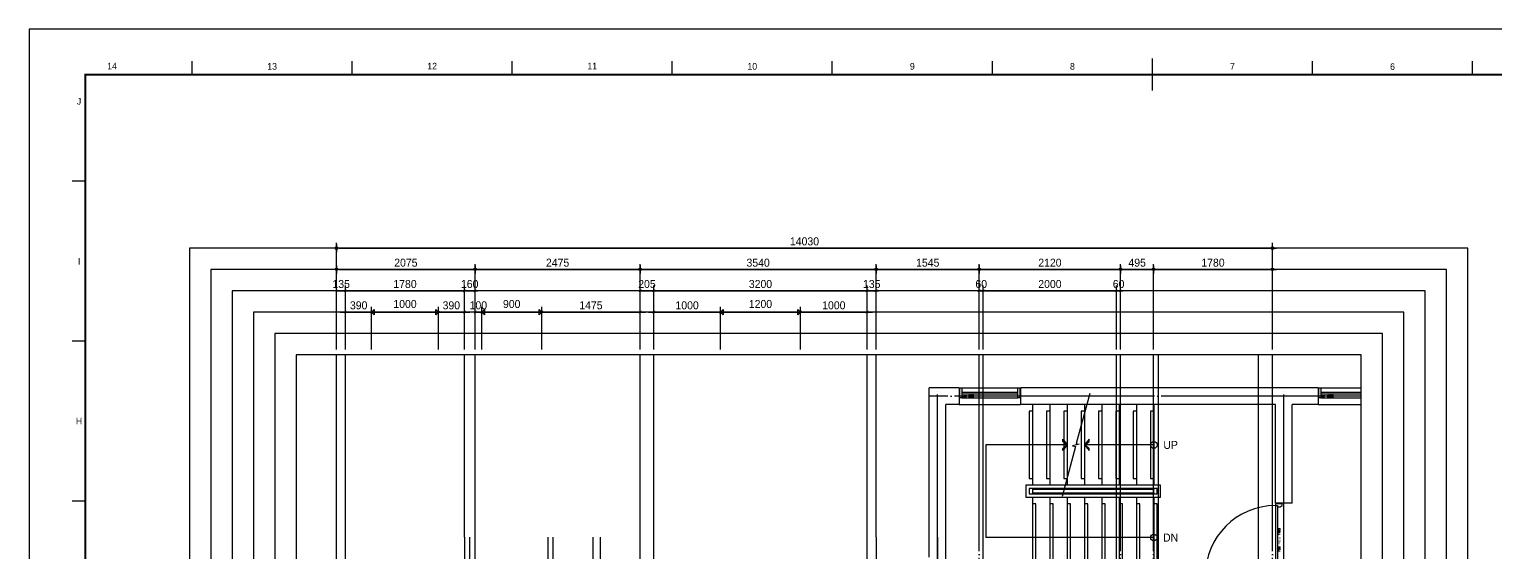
# Model space of a CAD drawing. Header units: millimetres. Extents: x -24416 to 92204, y -190080 to 23760.
# Drawn here: x 50154 to 72141, y 15905 to 23760 of the extents above; entities that cross this region are included whole.
import ezdxf
from ezdxf.enums import TextEntityAlignment as Align
from ezdxf.xclip import XClip

# ---------------------------------------------------------------- set-up
doc = ezdxf.new("R2010")
doc.units = ezdxf.units.MM
doc.header["$LTSCALE"] = 50
doc.header["$XCLIPFRAME"] = 0
doc.linetypes.add('AUDIT_D_220706163347-0', pattern=[0])
doc.linetypes.add('CEN', pattern=[62, 60, -1, 0, -1])
doc.layers.get('defpoints').update_dxf_attribs({"color": 139})
for name, color, linetype in [('AA-BORD-FORM', 7, 'Continuous'), ('AA-BORD-TEXT', 3, 'Continuous'), ('AA-XXXX-DIMS', 7, 'Continuous'), ('ARDM', 7, 'Continuous'), ('CEN_CON', 1, 'CEN'), ('CEN_WALL', 12, 'CEN'), ('CONC', 2, 'Continuous'), ('DIM', 7, 'AUDIT_D_220706163347-0'), ('DOOR', 4, 'Continuous'), ('ELE3_CON', 7, 'Continuous'), ('ROM', 7, 'AUDIT_D_220706163347-0'), ('STAIR', 4, 'Continuous'), ('WIN', 4, 'Continuous'), ('논슬립', 251, 'Continuous'), ('실명박스', 7, 'AUDIT_D_220706163347-0')]:
    doc.layers.add(name, color=color, linetype=linetype)
for name, color, linetype, plot in [('AA-XXXX-MC', 153, 'AUDIT_D_220706163347-0', False), ('Def-PrintX', 147, 'Continuous', False), ('MC', 135, 'Continuous', False)]:
    doc.layers.add(name, color=color, linetype=linetype, plot=plot)
doc.styles.add('HAUD01', font='Dotum.ttf')
doc.styles.get("Standard").update_dxf_attribs({"font": 'txt', "bigfont": 'whgtxt.shx'})
doc.styles.add('맑은고딕', font='malgun.ttf', dxfattribs={"width": 0.9})
doc.dimstyles.new('DIM_40', dxfattribs={"dimscale": 40, "dimtxt": 3, "dimasz": 1, "dimexe": 2, "dimexo": 2, "dimgap": 1, "dimtad": 1, "dimdec": 0, "dimzin": 0, "dimdsep": 46, "dimtxsty": '맑은고딕', "dimblk1": 'DIMDOT', "dimblk2": 'DIMDOT', "dimsah": 1, "dimcen": 0.09, "dimdle": 2, "dimclrd": 7, "dimclre": 7, "dimclrt": 3, "dimadec": 0, "dimazin": 0, "dimtfac": 1, "dimtdec": 0, "dimtix": 1, "dimtmove": 2, "dimatfit": 3, "dimldrblk": 'DIMDOT', "dimfxl": 2, "dimtolj": 1, "dimtzin": 0, "dimarcsym": 0})
doc.dimstyles.new('MCDIM_40', dxfattribs={"dimscale": 40, "dimtxt": 3, "dimasz": 1, "dimexe": 2, "dimexo": 2, "dimgap": 1, "dimtad": 1, "dimdec": 0, "dimzin": 0, "dimdsep": 46, "dimtxsty": '맑은고딕', "dimblk1": 'ARCHTICK', "dimblk2": 'ARCHTICK', "dimsah": 1, "dimcen": 0.09, "dimdle": 2, "dimclrd": 7, "dimclre": 7, "dimclrt": 3, "dimadec": 0, "dimazin": 0, "dimtfac": 1, "dimtdec": 0, "dimtix": 1, "dimtmove": 2, "dimatfit": 3, "dimldrblk": 'ARCHTICK', "dimfxl": 1, "dimtolj": 1, "dimtzin": 0, "dimarcsym": 0})
doc.dimstyles.new('외부80-WIN', dxfattribs={"dimscale": 40, "dimtxt": 3, "dimasz": 1, "dimexe": 2, "dimexo": 2.5, "dimgap": 1.5, "dimtad": 1, "dimdec": 0, "dimzin": 0, "dimdsep": 46, "dimtxsty": '맑은고딕', "dimblk": 'DO2-2', "dimblk1": 'DO2-2', "dimblk2": 'DIMDOT', "dimcen": 0.09, "dimdle": 2, "dimclrd": 7, "dimclre": 7, "dimclrt": 3, "dimadec": 0, "dimazin": 0, "dimtfac": 1, "dimtdec": 0, "dimtix": 1, "dimtmove": 2, "dimatfit": 3, "dimldrblk": 'DO2-2', "dimfxl": 1, "dimtolj": 1, "dimtzin": 0, "dimarcsym": 0})

# ---------------------------------------------------------------- blocks, each defined once
blk = doc.blocks.new('XR-FORM 청주월명')
at = {"layer": 'AA-BORD-FORM', "color": 2}
for p, q in [((421, 571), (421, 583)), ((61, 577), (61, 582)), ((121, 577), (121, 582)), ((181, 577), (181, 582)), ((241, 577), (241, 582)), ((301, 577), (301, 582)), ((361, 577), (361, 582)), ((481, 577), (481, 582)), ((541, 577), (541, 582)), ((21, 537), (16, 537)), ((21, 477), (16, 477)), ((21, 417), (16, 417))]:
    blk.add_line(p, q, dxfattribs=at)
at = {"layer": 'AA-BORD-FORM', "color": 1}
blk.add_lwpolyline([(0, 0), (841, 0), (841, 594), (0, 594)], close=True, dxfattribs=at)
at = {"layer": 'AA-BORD-FORM', "color": 2, "const_width": 0.682}
blk.add_lwpolyline([(21, 17), (21, 577), (821, 577), (821, 17)], close=True, dxfattribs=at)
at = {"layer": 'AA-BORD-TEXT', "color": 7, "style": 'HAUD01'}
for s, p in [('14', (31, 580.17)), ('13', (91, 580.1)), ('12', (151, 580.17)), ('11', (211, 580.17)), ('10', (271, 580.1)), ('9', (331, 580.1)), ('8', (391, 580.1)), ('7', (451, 580.1)), ('6', (511, 580.02)), ('J', (18.63, 567)), ('I', (18.67, 507)), ('H', (18.63, 447))]:
    blk.add_text(s, height=2.5, dxfattribs=at).set_placement(p, align=Align.MIDDLE_CENTER)
blk = doc.blocks.new('U-76A(확장)')
at = {"layer": 'CEN_CON'}
for p, q in [((5020, 10335), (5020, 8425)), ((5940, 10335), (5940, 6442)), ((10185, -300), (10185, 10335)), ((11955, 9047), (11955, 10335)), ((14030, -300), (14030, 10335))]:
    blk.add_line(p, q, dxfattribs=at)
at = {"layer": 'CEN_WALL'}
for p, q in [((9480, 7540), (9480, 10335)), ((10790, 10335), (10790, 6630)), ((12040, 10335), (12040, 5080))]:
    blk.add_line(p, q, dxfattribs=at)
at = {"layer": 'MC'}
for p, q in [((6075, 5125), (6075, 10335)), ((9275, 7540), (9275, 10335)), ((10075, -300), (10075, 10335)), ((10865, 10335), (10865, 6630)), ((12115, 10335), (12115, 5080)), ((13895, -300), (13895, 10335))]:
    blk.add_line(p, q, dxfattribs=at)
blk = doc.blocks.new('AW 1000')
at = {"layer": 'defpoints'}
for p, q in [((-10, 150), (-10, 0)), ((1010, 150), (1010, 0))]:
    blk.add_line(p, q, dxfattribs=at)
at = {"layer": 'WIN', "color": 8}
for p, q in [((30, 150), (970, 150)), ((30, 0), (970, 0))]:
    blk.add_line(p, q, dxfattribs=at)
at = {"layer": 'WIN'}
for p, q in [((30, 87), (970, 87)), ((30, 63), (970, 63))]:
    blk.add_line(p, q, dxfattribs=at)
for points in [[(30, 0), (0, 0), (0, 150), (30, 150)], [(1000, 0), (970, 0), (970, 150), (1000, 150)]]:
    blk.add_lwpolyline(points, close=True, dxfattribs=at)
at = {"layer": 'Def-PrintX'}
blk.add_text('AW 1000', height=30, dxfattribs=at).set_placement((128, 28), align=Align.MIDDLE)
blk = doc.blocks.new('STA-1')
at = {"layer": 'STAIR'}
for p, q in [((-3120, -1210), (-3120, 0)), ((-2860, -1210), (-2860, 0)), ((-2600, -1210), (-2600, 0)), ((-2340, -1210), (-2340, 0)), ((-2080, -1210), (-2080, 0)), ((-1820, -1210), (-1820, 0)), ((-1560, -1210), (-1560, 0)), ((-1300, -1210), (-1300, 0)), ((-3120, -605), (-600, -605)), ((-600, -1995), (-600, -605)), ((-3120, -1275), (-3120, -1260)), ((-3120, -1275), (-3120, -1260)), ((-2860, -1275), (-2860, -1260)), ((-2600, -1275), (-2600, -1260)), ((-2340, -1275), (-2340, -1260)), ((-2080, -1275), (-2080, -1260)), ((-1820, -1275), (-1820, -1260)), ((-1560, -1275), (-1560, -1260)), ((-1300, -1275), (-1300, -1260)), ((-3120, -1340), (-3120, -1325)), ((-3120, -1340), (-3120, -1325)), ((-3120, -2600), (-3120, -1390)), ((-2860, -1340), (-2860, -1325)), ((-2860, -2600), (-2860, -1390)), ((-2600, -1340), (-2600, -1325)), ((-2600, -2600), (-2600, -1390)), ((-2340, -1340), (-2340, -1325)), ((-2340, -2600), (-2340, -1390)), ((-2080, -1340), (-2080, -1325)), ((-2080, -2600), (-2080, -1390)), ((-1820, -1340), (-1820, -1325)), ((-1820, -2600), (-1820, -1390)), ((-1560, -1340), (-1560, -1325)), ((-1560, -2600), (-1560, -1390)), ((-1300, -1340), (-1300, -1325)), ((-1300, -2600), (-1300, -1390)), ((-3120, -1995), (-2080, -1995)), ((-1820, -1995), (-600, -1995))]:
    blk.add_line(p, q, dxfattribs=at)
for points in [[(-1200, -1390), (-1200, -1210), (-3220, -1210), (-3220, -1390)], [(-1250, -1340), (-1250, -1260), (-3170, -1260), (-3170, -1340)], [(-1300, -1325), (-1300, -1275), (-3120, -1275), (-3120, -1325)], [(-2080, -1995), (-2148, -1910), (-2148, -1942), (-2087, -1995), (-2148, -2048), (-2148, -2080)], [(-1820, -1995), (-1752, -1910), (-1752, -1942), (-1813, -1995), (-1752, -2048), (-1752, -2080)]]:
    blk.add_lwpolyline(points, close=True, dxfattribs=at)
blk.add_lwpolyline([(-2157, -2768), (-1956, -2019), (-2000, -2008), (-1900, -1982), (-1944, -1971), (-1743, -1222)], dxfattribs=at)
for centre in [(-3120, -605), (-3120, -1995)]:
    blk.add_circle(centre, 50, dxfattribs=at)
at = {"layer": '논슬립'}
for points in [[(-3120, -100), (-3170, -100), (-3170, -1110), (-3120, -1110)], [(-2860, -100), (-2910, -100), (-2910, -1110), (-2860, -1110)], [(-2600, -100), (-2650, -100), (-2650, -1110), (-2600, -1110)], [(-2340, -100), (-2390, -100), (-2390, -1110), (-2340, -1110)], [(-2080, -100), (-2130, -100), (-2130, -1110), (-2080, -1110)], [(-1820, -100), (-1870, -100), (-1870, -1110), (-1820, -1110)], [(-1560, -100), (-1610, -100), (-1610, -1110), (-1560, -1110)], [(-1300, -100), (-1350, -100), (-1350, -1110), (-1300, -1110)], [(-3120, -2500), (-3070, -2500), (-3070, -1490), (-3120, -1490)], [(-2860, -2500), (-2810, -2500), (-2810, -1490), (-2860, -1490)], [(-2600, -2500), (-2550, -2500), (-2550, -1490), (-2600, -1490)], [(-2340, -2500), (-2290, -2500), (-2290, -1490), (-2340, -1490)], [(-2080, -2500), (-2030, -2500), (-2030, -1490), (-2080, -1490)], [(-1820, -2500), (-1770, -2500), (-1770, -1490), (-1820, -1490)], [(-1560, -2500), (-1510, -2500), (-1510, -1490), (-1560, -1490)], [(-1300, -2500), (-1250, -2500), (-1250, -1490), (-1300, -1490)]]:
    blk.add_lwpolyline(points, dxfattribs=at)
blk = doc.blocks.new('AW 900')
at = {"layer": 'defpoints'}
for p, q in [((-150, 920), (0, 920)), ((-150, 0), (0, 0))]:
    blk.add_line(p, q, dxfattribs=at)
at = {"layer": 'WIN', "color": 8}
for p, q in [((-150, 40), (-150, 880)), ((0, 40), (0, 880))]:
    blk.add_line(p, q, dxfattribs=at)
at = {"layer": 'WIN'}
for p, q in [((-87, 40), (-87, 880)), ((-63, 40), (-63, 880))]:
    blk.add_line(p, q, dxfattribs=at)
for points in [[(0, 910), (0, 880), (-150, 880), (-150, 910)], [(0, 40), (0, 10), (-150, 10), (-150, 40)]]:
    blk.add_lwpolyline(points, close=True, dxfattribs=at)
at = {"layer": 'Def-PrintX'}
blk.add_text('AW 900', height=30, rotation=90, dxfattribs=at).set_placement((-28, 138), align=Align.MIDDLE)
blk = doc.blocks.new('FSD 계단문 1100')
at = {"layer": 'DOOR'}
for p, q in [((25, 100), (25, 1150)), ((0, 100), (0, 0)), ((25, 100), (0, 100)), ((0, 0), (0, 100)), ((0, 0), (25, 0)), ((55, 100), (25, 100)), ((25, 70), (25, 100)), ((45, 70), (25, 70)), ((45, 30), (25, 0)), ((45, 30), (45, 70)), ((1075, 70), (1055, 70)), ((1055, 70), (1055, 30)), ((1055, 30), (1075, 0)), ((1100, 100), (1075, 100)), ((1075, 100), (1075, 70)), ((1075, 0), (1100, 0)), ((1100, 0), (1100, 100))]:
    blk.add_line(p, q, dxfattribs=at)
at = {"layer": 'DOOR', "color": 8}
for p, q in [((1055, 70), (45, 70)), ((1075, 100), (55, 100))]:
    blk.add_line(p, q, dxfattribs=at)
at = {"layer": 'DOOR'}
blk.add_lwpolyline([(55, 100), (55, 1150), (25, 1150)], dxfattribs=at)
at = {"layer": 'DOOR', "color": 8}
blk.add_arc((23, 98), 1052, 0.0932, 89.9068, dxfattribs=at)
at = {"layer": 'Def-PrintX'}
blk.add_text('FSD 계단문 1100', height=30, dxfattribs=at).set_placement((560, 44), align=Align.MIDDLE)
blk = doc.blocks.new('CO-102-MF', base_point=(243441, -43595))
at = {"layer": 'CEN_CON'}
for p, q in [((244171, -41045), (244171, -37945)), ((249361, -41045), (249361, -37945)), ((254336, -38070), (244046, -38070))]:
    blk.add_line(p, q, dxfattribs=at)
at = {"layer": 'CONC', "color": 2}
for p, q in [((244046, -40485), (244046, -37945)), ((244496, -37945), (244046, -37945)), ((244496, -37945), (244496, -38195)), ((249876, -37945), (245416, -37945)), ((245416, -37945), (245416, -38195)), ((249876, -37945), (249876, -38195)), ((244296, -40795), (244296, -38195)), ((244496, -38195), (244296, -38195)), ((249236, -38195), (245416, -38195)), ((249236, -39675), (249236, -38195)), ((249486, -39675), (249486, -38195)), ((249876, -38195), (249486, -38195)), ((249486, -39675), (249236, -39675))]:
    blk.add_line(p, q, dxfattribs=at)
at = {"layer": 'ELE3_CON'}
for p, q in [((244496, -38195), (245416, -38195)), ((249876, -38195), (250896, -38195))]:
    blk.add_line(p, q, dxfattribs=at)
at = {"rotation": 180}
blk.add_blockref('STA-1', (244296, -40795), dxfattribs=at)
at = {"layer": 'DOOR', "rotation": 90}
blk.add_blockref('FSD 계단문 1100', (249336, -40785), dxfattribs=at)
at = {"layer": 'WIN', "rotation": 270}
blk.add_blockref('AW 900', (244496, -38095), dxfattribs=at)
at = {"layer": 'WIN'}
blk.add_blockref('AW 1000', (249886, -38095), dxfattribs=at)
blk = doc.blocks.new('A$C415C5DAF')
at = {"layer": 'AA-XXXX-MC'}
for p, q in [((42412, -2240), (42412, 500)), ((44192, -2240), (44192, 500)), ((47032, -2240), (47032, 500)), ((50232, -2240), (50232, 500)), ((51972, -5550), (51972, 500)), ((53972, -5550), (53972, 500)), ((54602, -5550), (54602, 500)), ((56102, -5550), (56102, 500))]:
    blk.add_line(p, q, dxfattribs=at)
at = {"layer": 'CEN_CON'}
for p, q in [((42277, -2240), (42277, 500)), ((44352, -2240), (44352, 500)), ((46827, -2240), (46827, 500)), ((50367, -2240), (50367, 500)), ((51912, -5550), (51912, 500)), ((54032, -5550), (54032, 500)), ((54527, -5550), (54527, 500)), ((56307, -5550), (56307, 500))]:
    blk.add_line(p, q, dxfattribs=at)
at = {"layer": 'ROM', "color": 3, "style": 'HAUD01'}
for s, p in [('UP', (54782, -855)), ('DN', (54782, -2245)), ('DN', (54782, -2245))]:
    blk.add_text(s, height=120, dxfattribs=at).set_placement(p, align=Align.MIDDLE)
blk = doc.blocks.new('_ArchTick')
at = {"color": 0, "linetype": 'ByBlock', "const_width": 0.15}
blk.add_lwpolyline([(-0.5, -0.5), (0.5, 0.5)], dxfattribs=at)
blk = doc.blocks.new('*D619')
at = {"layer": 'defpoints', "color": 0, "transparency": 16777216}
for p in [(12450, -3923), (12245, -4883), (12450, -4883)]:
    blk.add_point(p, dxfattribs=at)
at = {"layer": 'DIM', "color": 7, "lineweight": -2, "transparency": 16777216}
for p, q in [((12245, -3923), (12205, -3923)), ((12245, -4803), (12245, -3843)), ((12245, -3923), (12450, -3923)), ((12450, -4803), (12450, -3843)), ((12450, -3923), (12490, -3923))]:
    blk.add_line(p, q, dxfattribs=at)
at = {"layer": 'DIM', "color": 7, "lineweight": -2, "transparency": 16777216, "xscale": 40, "yscale": 40, "zscale": 40}
blk.add_blockref('_ArchTick', (12245, -3923), dxfattribs=at)
at = {"layer": 'DIM', "color": 7, "lineweight": -2, "transparency": 16777216, "xscale": 40, "yscale": 40, "zscale": 40, "rotation": 180}
blk.add_blockref('_ArchTick', (12450, -3923), dxfattribs=at)
at = {"layer": 'DIM', "color": 3, "transparency": 16777216, "insert": (12348, -3823), "char_height": 120, "attachment_point": 5, "style": 'HAUD01'}
blk.add_mtext('\\A1;205', dxfattribs=at)
blk = doc.blocks.new('*D620')
at = {"layer": 'defpoints', "color": 0, "transparency": 16777216}
for p in [(15650, -3923), (12450, -4883), (15650, -4883)]:
    blk.add_point(p, dxfattribs=at)
at = {"layer": 'DIM', "color": 7, "lineweight": -2, "transparency": 16777216}
for p, q in [((12370, -3923), (15730, -3923)), ((12450, -4803), (12450, -3843)), ((15650, -4803), (15650, -3843))]:
    blk.add_line(p, q, dxfattribs=at)
at = {"layer": 'DIM', "color": 7, "lineweight": -2, "transparency": 16777216, "xscale": 40, "yscale": 40, "zscale": 40, "rotation": 180}
blk.add_blockref('_ArchTick', (12450, -3923), dxfattribs=at)
at = {"layer": 'DIM', "color": 7, "lineweight": -2, "transparency": 16777216, "xscale": 40, "yscale": 40, "zscale": 40}
blk.add_blockref('_ArchTick', (15650, -3923), dxfattribs=at)
at = {"layer": 'DIM', "color": 3, "transparency": 16777216, "insert": (14050, -3823), "char_height": 120, "attachment_point": 5, "style": 'HAUD01'}
blk.add_mtext('\\A1;3200', dxfattribs=at)
blk = doc.blocks.new('*D621')
at = {"layer": 'defpoints', "color": 0, "transparency": 16777216}
for p in [(15785, -3923), (15650, -4883), (15785, -4883)]:
    blk.add_point(p, dxfattribs=at)
at = {"layer": 'DIM', "color": 7, "lineweight": -2, "transparency": 16777216}
for p, q in [((15650, -3923), (15610, -3923)), ((15650, -4803), (15650, -3843)), ((15650, -3923), (15785, -3923)), ((15785, -4803), (15785, -3843)), ((15785, -3923), (15825, -3923))]:
    blk.add_line(p, q, dxfattribs=at)
at = {"layer": 'DIM', "color": 7, "lineweight": -2, "transparency": 16777216, "xscale": 40, "yscale": 40, "zscale": 40}
blk.add_blockref('_ArchTick', (15650, -3923), dxfattribs=at)
at = {"layer": 'DIM', "color": 7, "lineweight": -2, "transparency": 16777216, "xscale": 40, "yscale": 40, "zscale": 40, "rotation": 180}
blk.add_blockref('_ArchTick', (15785, -3923), dxfattribs=at)
at = {"layer": 'DIM', "color": 3, "transparency": 16777216, "insert": (15718, -3823), "char_height": 120, "attachment_point": 5, "style": 'HAUD01'}
blk.add_mtext('\\A1;135', dxfattribs=at)
blk = doc.blocks.new('*D622')
at = {"layer": 'defpoints', "color": 0, "transparency": 16777216}
for p in [(17390, -3923), (17330, -4883), (17390, -4883)]:
    blk.add_point(p, dxfattribs=at)
at = {"layer": 'DIM', "color": 7, "lineweight": -2, "transparency": 16777216}
for p, q in [((17330, -3923), (17290, -3923)), ((17330, -4803), (17330, -3843)), ((17330, -3923), (17390, -3923)), ((17390, -4803), (17390, -3843)), ((17390, -3923), (17430, -3923))]:
    blk.add_line(p, q, dxfattribs=at)
at = {"layer": 'DIM', "color": 7, "lineweight": -2, "transparency": 16777216, "xscale": 40, "yscale": 40, "zscale": 40}
blk.add_blockref('_ArchTick', (17330, -3923), dxfattribs=at)
at = {"layer": 'DIM', "color": 7, "lineweight": -2, "transparency": 16777216, "xscale": 40, "yscale": 40, "zscale": 40, "rotation": 180}
blk.add_blockref('_ArchTick', (17390, -3923), dxfattribs=at)
at = {"layer": 'DIM', "color": 3, "transparency": 16777216, "insert": (17360, -3823), "char_height": 120, "attachment_point": 5, "style": 'HAUD01'}
blk.add_mtext('\\A1;60', dxfattribs=at)
blk = doc.blocks.new('*D623')
at = {"layer": 'defpoints', "color": 0, "transparency": 16777216}
for p in [(19390, -3923), (17390, -4883), (19390, -4883)]:
    blk.add_point(p, dxfattribs=at)
at = {"layer": 'DIM', "color": 7, "lineweight": -2, "transparency": 16777216}
for p, q in [((17310, -3923), (19470, -3923)), ((17390, -4803), (17390, -3843)), ((19390, -4803), (19390, -3843))]:
    blk.add_line(p, q, dxfattribs=at)
at = {"layer": 'DIM', "color": 7, "lineweight": -2, "transparency": 16777216, "xscale": 40, "yscale": 40, "zscale": 40, "rotation": 180}
blk.add_blockref('_ArchTick', (17390, -3923), dxfattribs=at)
at = {"layer": 'DIM', "color": 7, "lineweight": -2, "transparency": 16777216, "xscale": 40, "yscale": 40, "zscale": 40}
blk.add_blockref('_ArchTick', (19390, -3923), dxfattribs=at)
at = {"layer": 'DIM', "color": 3, "transparency": 16777216, "insert": (18390, -3823), "char_height": 120, "attachment_point": 5, "style": 'HAUD01'}
blk.add_mtext('\\A1;2000', dxfattribs=at)
blk = doc.blocks.new('*D624')
at = {"layer": 'defpoints', "color": 0, "transparency": 16777216}
for p in [(19450, -3923), (19390, -4883), (19450, -4883)]:
    blk.add_point(p, dxfattribs=at)
at = {"layer": 'DIM', "color": 7, "lineweight": -2, "transparency": 16777216}
for p, q in [((19390, -3923), (19350, -3923)), ((19390, -4803), (19390, -3843)), ((19390, -3923), (19450, -3923)), ((19450, -4803), (19450, -3843)), ((19450, -3923), (19490, -3923))]:
    blk.add_line(p, q, dxfattribs=at)
at = {"layer": 'DIM', "color": 7, "lineweight": -2, "transparency": 16777216, "xscale": 40, "yscale": 40, "zscale": 40}
blk.add_blockref('_ArchTick', (19390, -3923), dxfattribs=at)
at = {"layer": 'DIM', "color": 7, "lineweight": -2, "transparency": 16777216, "xscale": 40, "yscale": 40, "zscale": 40, "rotation": 180}
blk.add_blockref('_ArchTick', (19450, -3923), dxfattribs=at)
at = {"layer": 'DIM', "color": 3, "transparency": 16777216, "insert": (19420, -3823), "char_height": 120, "attachment_point": 5, "style": 'HAUD01'}
blk.add_mtext('\\A1;60', dxfattribs=at)
blk = doc.blocks.new('*D625')
at = {"layer": 'defpoints', "color": 0, "transparency": 16777216}
for p in [(8220, -4243), (7830, -4883), (8220, -4883)]:
    blk.add_point(p, dxfattribs=at)
at = {"layer": 'DIM', "color": 7, "lineweight": -2, "transparency": 16777216}
for p, q in [((7830, -4803), (7830, -4163)), ((8220, -4803), (8220, -4163)), ((7750, -4243), (8300, -4243))]:
    blk.add_line(p, q, dxfattribs=at)
at = {"layer": 'DIM', "color": 7, "lineweight": -2, "transparency": 16777216, "xscale": 40, "yscale": 40, "zscale": 40, "rotation": 180}
blk.add_blockref('_ArchTick', (7830, -4243), dxfattribs=at)
at = {"layer": 'DIM', "color": 7, "lineweight": -2, "transparency": 16777216, "xscale": 40, "yscale": 40, "zscale": 40}
blk.add_blockref('_ArchTick', (8220, -4243), dxfattribs=at)
at = {"layer": 'DIM', "color": 3, "transparency": 16777216, "insert": (8025, -4143), "char_height": 120, "attachment_point": 5, "style": 'HAUD01'}
blk.add_mtext('\\A1;390', dxfattribs=at)
blk = doc.blocks.new('DO2-2')
at = {"layer": 'ARDM'}
blk.add_line((0, 0), (-2, 0), dxfattribs=at)
blk.add_lwpolyline([(-1, -1), (-1, 1), (0, 0)], close=True, dxfattribs=at)
blk = doc.blocks.new('*D626')
at = {"layer": 'defpoints', "color": 0, "transparency": 16777216}
for p in [(9220, -4243), (8220, -4883), (9220, -4883)]:
    blk.add_point(p, dxfattribs=at)
at = {"layer": 'DIM', "color": 7, "lineweight": -2, "transparency": 16777216}
for p, q in [((8220, -4783), (8220, -4163)), ((9220, -4783), (9220, -4163)), ((8260, -4243), (9180, -4243))]:
    blk.add_line(p, q, dxfattribs=at)
at = {"layer": 'DIM', "color": 7, "lineweight": -2, "transparency": 16777216, "xscale": 40, "yscale": 40, "zscale": 40, "rotation": 180}
blk.add_blockref('DO2-2', (8220, -4243), dxfattribs=at)
at = {"layer": 'DIM', "color": 7, "lineweight": -2, "transparency": 16777216, "xscale": 40, "yscale": 40, "zscale": 40}
blk.add_blockref('DO2-2', (9220, -4243), dxfattribs=at)
at = {"layer": 'DIM', "color": 3, "transparency": 16777216, "insert": (8720, -4123), "char_height": 120, "attachment_point": 5, "style": 'HAUD01'}
blk.add_mtext('\\A1;1000', dxfattribs=at)
blk = doc.blocks.new('DIMDOT')
at = {"layer": 'AA-XXXX-DIMS'}
for p, q in [((-1.5, 0), (1.5, 0)), ((0, -1.5), (0, 1.5))]:
    blk.add_line(p, q, dxfattribs=at)
for radius in [0.5, 0.25]:
    blk.add_circle((0, 0), radius, dxfattribs=at)
blk = doc.blocks.new('*D627')
at = {"layer": 'defpoints', "color": 0, "transparency": 16777216}
for p in [(9610, -4243), (9220, -4883), (9610, -4883)]:
    blk.add_point(p, dxfattribs=at)
at = {"layer": 'DIM', "color": 7, "lineweight": -2, "transparency": 16777216}
for p, q in [((9220, -4803), (9220, -4163)), ((9610, -4803), (9610, -4163)), ((9140, -4243), (9690, -4243))]:
    blk.add_line(p, q, dxfattribs=at)
at = {"layer": 'DIM', "color": 7, "lineweight": -2, "transparency": 16777216, "xscale": 40, "yscale": 40, "zscale": 40, "rotation": 180}
blk.add_blockref('_ArchTick', (9220, -4243), dxfattribs=at)
at = {"layer": 'DIM', "color": 7, "lineweight": -2, "transparency": 16777216, "xscale": 40, "yscale": 40, "zscale": 40}
blk.add_blockref('_ArchTick', (9610, -4243), dxfattribs=at)
at = {"layer": 'DIM', "color": 3, "transparency": 16777216, "insert": (9415, -4143), "char_height": 120, "attachment_point": 5, "style": 'HAUD01'}
blk.add_mtext('\\A1;390', dxfattribs=at)
blk = doc.blocks.new('*D628')
at = {"layer": 'defpoints', "color": 0, "transparency": 16777216}
for p in [(9870, -4243), (9770, -4883), (9870, -4883)]:
    blk.add_point(p, dxfattribs=at)
at = {"layer": 'DIM', "color": 7, "lineweight": -2, "transparency": 16777216}
for p, q in [((9770, -4803), (9770, -4163)), ((9870, -4803), (9870, -4163)), ((9770, -4243), (9730, -4243)), ((9770, -4243), (9870, -4243)), ((9870, -4243), (9910, -4243))]:
    blk.add_line(p, q, dxfattribs=at)
at = {"layer": 'DIM', "color": 7, "lineweight": -2, "transparency": 16777216, "xscale": 40, "yscale": 40, "zscale": 40}
blk.add_blockref('_ArchTick', (9770, -4243), dxfattribs=at)
at = {"layer": 'DIM', "color": 7, "lineweight": -2, "transparency": 16777216, "xscale": 40, "yscale": 40, "zscale": 40, "rotation": 180}
blk.add_blockref('_ArchTick', (9870, -4243), dxfattribs=at)
at = {"layer": 'DIM', "color": 3, "transparency": 16777216, "insert": (9820, -4143), "char_height": 120, "attachment_point": 5, "style": 'HAUD01'}
blk.add_mtext('\\A1;100', dxfattribs=at)
blk = doc.blocks.new('*D629')
at = {"layer": 'defpoints', "color": 0, "transparency": 16777216}
for p in [(10770, -4243), (9870, -4883), (10770, -4883)]:
    blk.add_point(p, dxfattribs=at)
at = {"layer": 'DIM', "color": 7, "lineweight": -2, "transparency": 16777216}
for p, q in [((9870, -4783), (9870, -4163)), ((10770, -4783), (10770, -4163)), ((9910, -4243), (10730, -4243))]:
    blk.add_line(p, q, dxfattribs=at)
at = {"layer": 'DIM', "color": 7, "lineweight": -2, "transparency": 16777216, "xscale": 40, "yscale": 40, "zscale": 40, "rotation": 180}
blk.add_blockref('DO2-2', (9870, -4243), dxfattribs=at)
at = {"layer": 'DIM', "color": 7, "lineweight": -2, "transparency": 16777216, "xscale": 40, "yscale": 40, "zscale": 40}
blk.add_blockref('DO2-2', (10770, -4243), dxfattribs=at)
at = {"layer": 'DIM', "color": 3, "transparency": 16777216, "insert": (10320, -4123), "char_height": 120, "attachment_point": 5, "style": 'HAUD01'}
blk.add_mtext('\\A1;900', dxfattribs=at)
blk = doc.blocks.new('*D630')
at = {"layer": 'defpoints', "color": 0, "transparency": 16777216}
for p in [(12245, -4243), (10770, -4883), (12245, -4883)]:
    blk.add_point(p, dxfattribs=at)
at = {"layer": 'DIM', "color": 7, "lineweight": -2, "transparency": 16777216}
for p, q in [((10770, -4803), (10770, -4163)), ((12245, -4803), (12245, -4163)), ((10690, -4243), (12325, -4243))]:
    blk.add_line(p, q, dxfattribs=at)
at = {"layer": 'DIM', "color": 7, "lineweight": -2, "transparency": 16777216, "xscale": 40, "yscale": 40, "zscale": 40, "rotation": 180}
blk.add_blockref('_ArchTick', (10770, -4243), dxfattribs=at)
at = {"layer": 'DIM', "color": 7, "lineweight": -2, "transparency": 16777216, "xscale": 40, "yscale": 40, "zscale": 40}
blk.add_blockref('_ArchTick', (12245, -4243), dxfattribs=at)
at = {"layer": 'DIM', "color": 3, "transparency": 16777216, "insert": (11508, -4143), "char_height": 120, "attachment_point": 5, "style": 'HAUD01'}
blk.add_mtext('\\A1;1475', dxfattribs=at)
blk = doc.blocks.new('*D631')
at = {"layer": 'defpoints', "color": 0, "transparency": 16777216}
for p in [(13450, -4243), (12450, -4883), (13450, -4883)]:
    blk.add_point(p, dxfattribs=at)
at = {"layer": 'DIM', "color": 7, "lineweight": -2, "transparency": 16777216}
for p, q in [((12450, -4803), (12450, -4163)), ((13450, -4803), (13450, -4163)), ((12370, -4243), (13530, -4243))]:
    blk.add_line(p, q, dxfattribs=at)
at = {"layer": 'DIM', "color": 7, "lineweight": -2, "transparency": 16777216, "xscale": 40, "yscale": 40, "zscale": 40, "rotation": 180}
blk.add_blockref('_ArchTick', (12450, -4243), dxfattribs=at)
at = {"layer": 'DIM', "color": 7, "lineweight": -2, "transparency": 16777216, "xscale": 40, "yscale": 40, "zscale": 40}
blk.add_blockref('_ArchTick', (13450, -4243), dxfattribs=at)
at = {"layer": 'DIM', "color": 3, "transparency": 16777216, "insert": (12950, -4143), "char_height": 120, "attachment_point": 5, "style": 'HAUD01'}
blk.add_mtext('\\A1;1000', dxfattribs=at)
blk = doc.blocks.new('*D632')
at = {"layer": 'defpoints', "color": 0, "transparency": 16777216}
for p in [(14650, -4243), (13450, -4883), (14650, -4883)]:
    blk.add_point(p, dxfattribs=at)
at = {"layer": 'DIM', "color": 7, "lineweight": -2, "transparency": 16777216}
for p, q in [((13450, -4783), (13450, -4163)), ((14650, -4783), (14650, -4163)), ((13490, -4243), (14610, -4243))]:
    blk.add_line(p, q, dxfattribs=at)
at = {"layer": 'DIM', "color": 7, "lineweight": -2, "transparency": 16777216, "xscale": 40, "yscale": 40, "zscale": 40, "rotation": 180}
blk.add_blockref('DO2-2', (13450, -4243), dxfattribs=at)
at = {"layer": 'DIM', "color": 7, "lineweight": -2, "transparency": 16777216, "xscale": 40, "yscale": 40, "zscale": 40}
blk.add_blockref('DO2-2', (14650, -4243), dxfattribs=at)
at = {"layer": 'DIM', "color": 3, "transparency": 16777216, "insert": (14050, -4123), "char_height": 120, "attachment_point": 5, "style": 'HAUD01'}
blk.add_mtext('\\A1;1200', dxfattribs=at)
blk = doc.blocks.new('*D633')
at = {"layer": 'defpoints', "color": 0, "transparency": 16777216}
for p in [(15650, -4243), (14650, -4883), (15650, -4883)]:
    blk.add_point(p, dxfattribs=at)
at = {"layer": 'DIM', "color": 7, "lineweight": -2, "transparency": 16777216}
for p, q in [((14650, -4803), (14650, -4163)), ((15650, -4803), (15650, -4163)), ((14570, -4243), (15730, -4243))]:
    blk.add_line(p, q, dxfattribs=at)
at = {"layer": 'DIM', "color": 7, "lineweight": -2, "transparency": 16777216, "xscale": 40, "yscale": 40, "zscale": 40, "rotation": 180}
blk.add_blockref('_ArchTick', (14650, -4243), dxfattribs=at)
at = {"layer": 'DIM', "color": 7, "lineweight": -2, "transparency": 16777216, "xscale": 40, "yscale": 40, "zscale": 40}
blk.add_blockref('_ArchTick', (15650, -4243), dxfattribs=at)
at = {"layer": 'DIM', "color": 3, "transparency": 16777216, "insert": (15150, -4143), "char_height": 120, "attachment_point": 5, "style": 'HAUD01'}
blk.add_mtext('\\A1;1000', dxfattribs=at)
blk = doc.blocks.new('*D807')
at = {"layer": 'defpoints', "color": 0, "transparency": 16777216}
for p in [(21725, -3283), (7695, -4883), (21725, -4883)]:
    blk.add_point(p, dxfattribs=at)
at = {"layer": 'DIM', "color": 7, "lineweight": -2, "transparency": 16777216}
for p, q in [((7695, -4803), (7695, -3203)), ((7735, -3283), (21685, -3283)), ((21725, -4803), (21725, -3203))]:
    blk.add_line(p, q, dxfattribs=at)
at = {"layer": 'DIM', "color": 7, "lineweight": -2, "transparency": 16777216, "xscale": 40, "yscale": 40, "zscale": 40, "rotation": 180}
blk.add_blockref('DIMDOT', (7695, -3283), dxfattribs=at)
at = {"layer": 'DIM', "color": 7, "lineweight": -2, "transparency": 16777216, "xscale": 40, "yscale": 40, "zscale": 40}
blk.add_blockref('DIMDOT', (21725, -3283), dxfattribs=at)
at = {"layer": 'DIM', "color": 3, "transparency": 16777216, "insert": (14710, -3183), "char_height": 120, "attachment_point": 5, "style": 'HAUD01'}
blk.add_mtext('\\A1;14030', dxfattribs=at)
blk = doc.blocks.new('*D808')
at = {"layer": 'defpoints', "color": 0, "transparency": 16777216}
for p in [(9770, -3603), (7695, -4883), (9770, -4883)]:
    blk.add_point(p, dxfattribs=at)
at = {"layer": 'DIM', "color": 7, "lineweight": -2, "transparency": 16777216}
for p, q in [((7695, -4803), (7695, -3523)), ((7735, -3603), (9730, -3603)), ((9770, -4803), (9770, -3523))]:
    blk.add_line(p, q, dxfattribs=at)
at = {"layer": 'DIM', "color": 7, "lineweight": -2, "transparency": 16777216, "xscale": 40, "yscale": 40, "zscale": 40, "rotation": 180}
blk.add_blockref('DIMDOT', (7695, -3603), dxfattribs=at)
at = {"layer": 'DIM', "color": 7, "lineweight": -2, "transparency": 16777216, "xscale": 40, "yscale": 40, "zscale": 40}
blk.add_blockref('DIMDOT', (9770, -3603), dxfattribs=at)
at = {"layer": 'DIM', "color": 3, "transparency": 16777216, "insert": (8733, -3503), "char_height": 120, "attachment_point": 5, "style": 'HAUD01'}
blk.add_mtext('\\A1;2075', dxfattribs=at)
blk = doc.blocks.new('*D809')
at = {"layer": 'defpoints', "color": 0, "transparency": 16777216}
for p in [(12245, -3603), (9770, -4883), (12245, -4883)]:
    blk.add_point(p, dxfattribs=at)
at = {"layer": 'DIM', "color": 7, "lineweight": -2, "transparency": 16777216}
for p, q in [((9770, -4803), (9770, -3523)), ((9810, -3603), (12205, -3603)), ((12245, -4803), (12245, -3523))]:
    blk.add_line(p, q, dxfattribs=at)
at = {"layer": 'DIM', "color": 7, "lineweight": -2, "transparency": 16777216, "xscale": 40, "yscale": 40, "zscale": 40, "rotation": 180}
blk.add_blockref('DIMDOT', (9770, -3603), dxfattribs=at)
at = {"layer": 'DIM', "color": 7, "lineweight": -2, "transparency": 16777216, "xscale": 40, "yscale": 40, "zscale": 40}
blk.add_blockref('DIMDOT', (12245, -3603), dxfattribs=at)
at = {"layer": 'DIM', "color": 3, "transparency": 16777216, "insert": (11008, -3503), "char_height": 120, "attachment_point": 5, "style": 'HAUD01'}
blk.add_mtext('\\A1;2475', dxfattribs=at)
blk = doc.blocks.new('*D810')
at = {"layer": 'defpoints', "color": 0, "transparency": 16777216}
for p in [(15785, -3603), (12245, -4883), (15785, -4883)]:
    blk.add_point(p, dxfattribs=at)
at = {"layer": 'DIM', "color": 7, "lineweight": -2, "transparency": 16777216}
for p, q in [((12245, -4803), (12245, -3523)), ((12285, -3603), (15745, -3603)), ((15785, -4803), (15785, -3523))]:
    blk.add_line(p, q, dxfattribs=at)
at = {"layer": 'DIM', "color": 7, "lineweight": -2, "transparency": 16777216, "xscale": 40, "yscale": 40, "zscale": 40, "rotation": 180}
blk.add_blockref('DIMDOT', (12245, -3603), dxfattribs=at)
at = {"layer": 'DIM', "color": 7, "lineweight": -2, "transparency": 16777216, "xscale": 40, "yscale": 40, "zscale": 40}
blk.add_blockref('DIMDOT', (15785, -3603), dxfattribs=at)
at = {"layer": 'DIM', "color": 3, "transparency": 16777216, "insert": (14015, -3503), "char_height": 120, "attachment_point": 5, "style": 'HAUD01'}
blk.add_mtext('\\A1;3540', dxfattribs=at)
blk = doc.blocks.new('*D811')
at = {"layer": 'defpoints', "color": 0, "transparency": 16777216}
for p in [(17330, -3603), (15785, -4883), (17330, -4883)]:
    blk.add_point(p, dxfattribs=at)
at = {"layer": 'DIM', "color": 7, "lineweight": -2, "transparency": 16777216}
for p, q in [((15785, -4803), (15785, -3523)), ((15825, -3603), (17290, -3603)), ((17330, -4803), (17330, -3523))]:
    blk.add_line(p, q, dxfattribs=at)
at = {"layer": 'DIM', "color": 7, "lineweight": -2, "transparency": 16777216, "xscale": 40, "yscale": 40, "zscale": 40, "rotation": 180}
blk.add_blockref('DIMDOT', (15785, -3603), dxfattribs=at)
at = {"layer": 'DIM', "color": 7, "lineweight": -2, "transparency": 16777216, "xscale": 40, "yscale": 40, "zscale": 40}
blk.add_blockref('DIMDOT', (17330, -3603), dxfattribs=at)
at = {"layer": 'DIM', "color": 3, "transparency": 16777216, "insert": (16558, -3503), "char_height": 120, "attachment_point": 5, "style": 'HAUD01'}
blk.add_mtext('\\A1;1545', dxfattribs=at)
blk = doc.blocks.new('*D812')
at = {"layer": 'defpoints', "color": 0, "transparency": 16777216}
for p in [(19450, -3603), (17330, -4883), (19450, -4883)]:
    blk.add_point(p, dxfattribs=at)
at = {"layer": 'DIM', "color": 7, "lineweight": -2, "transparency": 16777216}
for p, q in [((17330, -4803), (17330, -3523)), ((17370, -3603), (19410, -3603)), ((19450, -4803), (19450, -3523))]:
    blk.add_line(p, q, dxfattribs=at)
at = {"layer": 'DIM', "color": 7, "lineweight": -2, "transparency": 16777216, "xscale": 40, "yscale": 40, "zscale": 40, "rotation": 180}
blk.add_blockref('DIMDOT', (17330, -3603), dxfattribs=at)
at = {"layer": 'DIM', "color": 7, "lineweight": -2, "transparency": 16777216, "xscale": 40, "yscale": 40, "zscale": 40}
blk.add_blockref('DIMDOT', (19450, -3603), dxfattribs=at)
at = {"layer": 'DIM', "color": 3, "transparency": 16777216, "insert": (18390, -3503), "char_height": 120, "attachment_point": 5, "style": 'HAUD01'}
blk.add_mtext('\\A1;2120', dxfattribs=at)
blk = doc.blocks.new('*D813')
at = {"layer": 'defpoints', "color": 0, "transparency": 16777216}
for p in [(19945, -3603), (19450, -4883), (19945, -4883)]:
    blk.add_point(p, dxfattribs=at)
at = {"layer": 'DIM', "color": 7, "lineweight": -2, "transparency": 16777216}
for p, q in [((19450, -4803), (19450, -3523)), ((19490, -3603), (19905, -3603)), ((19945, -4803), (19945, -3523))]:
    blk.add_line(p, q, dxfattribs=at)
at = {"layer": 'DIM', "color": 7, "lineweight": -2, "transparency": 16777216, "xscale": 40, "yscale": 40, "zscale": 40, "rotation": 180}
blk.add_blockref('DIMDOT', (19450, -3603), dxfattribs=at)
at = {"layer": 'DIM', "color": 7, "lineweight": -2, "transparency": 16777216, "xscale": 40, "yscale": 40, "zscale": 40}
blk.add_blockref('DIMDOT', (19945, -3603), dxfattribs=at)
at = {"layer": 'DIM', "color": 3, "transparency": 16777216, "insert": (19698, -3503), "char_height": 120, "attachment_point": 5, "style": 'HAUD01'}
blk.add_mtext('\\A1;495', dxfattribs=at)
blk = doc.blocks.new('*D814')
at = {"layer": 'defpoints', "color": 0, "transparency": 16777216}
for p in [(21725, -3603), (19945, -4883), (21725, -4883)]:
    blk.add_point(p, dxfattribs=at)
at = {"layer": 'DIM', "color": 7, "lineweight": -2, "transparency": 16777216}
for p, q in [((19945, -4803), (19945, -3523)), ((19985, -3603), (21685, -3603)), ((21725, -4803), (21725, -3523))]:
    blk.add_line(p, q, dxfattribs=at)
at = {"layer": 'DIM', "color": 7, "lineweight": -2, "transparency": 16777216, "xscale": 40, "yscale": 40, "zscale": 40, "rotation": 180}
blk.add_blockref('DIMDOT', (19945, -3603), dxfattribs=at)
at = {"layer": 'DIM', "color": 7, "lineweight": -2, "transparency": 16777216, "xscale": 40, "yscale": 40, "zscale": 40}
blk.add_blockref('DIMDOT', (21725, -3603), dxfattribs=at)
at = {"layer": 'DIM', "color": 3, "transparency": 16777216, "insert": (20835, -3503), "char_height": 120, "attachment_point": 5, "style": 'HAUD01'}
blk.add_mtext('\\A1;1780', dxfattribs=at)
blk = doc.blocks.new('*D815')
at = {"layer": 'defpoints', "color": 0, "transparency": 16777216}
for p in [(7830, -3923), (7695, -4883), (7830, -4883)]:
    blk.add_point(p, dxfattribs=at)
at = {"layer": 'DIM', "color": 7, "lineweight": -2, "transparency": 16777216}
for p, q in [((7695, -3923), (7655, -3923)), ((7695, -4803), (7695, -3843)), ((7695, -3923), (7830, -3923)), ((7830, -4803), (7830, -3843)), ((7830, -3923), (7870, -3923))]:
    blk.add_line(p, q, dxfattribs=at)
at = {"layer": 'DIM', "color": 7, "lineweight": -2, "transparency": 16777216, "xscale": 40, "yscale": 40, "zscale": 40}
blk.add_blockref('_ArchTick', (7695, -3923), dxfattribs=at)
at = {"layer": 'DIM', "color": 7, "lineweight": -2, "transparency": 16777216, "xscale": 40, "yscale": 40, "zscale": 40, "rotation": 180}
blk.add_blockref('_ArchTick', (7830, -3923), dxfattribs=at)
at = {"layer": 'DIM', "color": 3, "transparency": 16777216, "insert": (7763, -3823), "char_height": 120, "attachment_point": 5, "style": 'HAUD01'}
blk.add_mtext('\\A1;135', dxfattribs=at)
blk = doc.blocks.new('*D816')
at = {"layer": 'defpoints', "color": 0, "transparency": 16777216}
for p in [(9610, -3923), (7830, -4883), (9610, -4883)]:
    blk.add_point(p, dxfattribs=at)
at = {"layer": 'DIM', "color": 7, "lineweight": -2, "transparency": 16777216}
for p, q in [((7750, -3923), (9690, -3923)), ((7830, -4803), (7830, -3843)), ((9610, -4803), (9610, -3843))]:
    blk.add_line(p, q, dxfattribs=at)
at = {"layer": 'DIM', "color": 7, "lineweight": -2, "transparency": 16777216, "xscale": 40, "yscale": 40, "zscale": 40, "rotation": 180}
blk.add_blockref('_ArchTick', (7830, -3923), dxfattribs=at)
at = {"layer": 'DIM', "color": 7, "lineweight": -2, "transparency": 16777216, "xscale": 40, "yscale": 40, "zscale": 40}
blk.add_blockref('_ArchTick', (9610, -3923), dxfattribs=at)
at = {"layer": 'DIM', "color": 3, "transparency": 16777216, "insert": (8720, -3823), "char_height": 120, "attachment_point": 5, "style": 'HAUD01'}
blk.add_mtext('\\A1;1780', dxfattribs=at)
blk = doc.blocks.new('*D817')
at = {"layer": 'defpoints', "color": 0, "transparency": 16777216}
for p in [(9770, -3923), (9610, -4883), (9770, -4883)]:
    blk.add_point(p, dxfattribs=at)
at = {"layer": 'DIM', "color": 7, "lineweight": -2, "transparency": 16777216}
for p, q in [((9610, -3923), (9570, -3923)), ((9610, -4803), (9610, -3843)), ((9610, -3923), (9770, -3923)), ((9770, -4803), (9770, -3843)), ((9770, -3923), (9810, -3923))]:
    blk.add_line(p, q, dxfattribs=at)
at = {"layer": 'DIM', "color": 7, "lineweight": -2, "transparency": 16777216, "xscale": 40, "yscale": 40, "zscale": 40}
blk.add_blockref('_ArchTick', (9610, -3923), dxfattribs=at)
at = {"layer": 'DIM', "color": 7, "lineweight": -2, "transparency": 16777216, "xscale": 40, "yscale": 40, "zscale": 40, "rotation": 180}
blk.add_blockref('_ArchTick', (9770, -3923), dxfattribs=at)
at = {"layer": 'DIM', "color": 3, "transparency": 16777216, "insert": (9690, -3823), "char_height": 120, "attachment_point": 5, "style": 'HAUD01'}
blk.add_mtext('\\A1;160', dxfattribs=at)
blk = doc.blocks.new('DIM-1108')
at = {"layer": 'DIM'}
for base, p1, p2, dimstyle, override, picture, middle in [((21725, -3282.9), (7695, -4882.9), (21725, -4882.9), 'DIM_40', {"dimscale": 40, "dimtxsty": 'HAUD01'}, '*D807', (14710, -3182.8)), ((9770, -3602.9), (7695, -4882.9), (9770, -4882.9), 'DIM_40', {"dimscale": 40, "dimtxsty": 'HAUD01'}, '*D808', (8732.5, -3502.8)), ((12245, -3602.9), (9770, -4882.9), (12245, -4882.9), 'DIM_40', {"dimscale": 40, "dimtxsty": 'HAUD01'}, '*D809', (11007.5, -3502.8)), ((15785, -3602.9), (12245, -4882.9), (15785, -4882.9), 'DIM_40', {"dimscale": 40, "dimtxsty": 'HAUD01'}, '*D810', (14015, -3502.8)), ((17330, -3602.9), (15785, -4882.9), (17330, -4882.9), 'DIM_40', {"dimscale": 40, "dimtxsty": 'HAUD01'}, '*D811', (16557.5, -3502.8)), ((19450, -3602.9), (17330, -4882.9), (19450, -4882.9), 'DIM_40', {"dimscale": 40, "dimtxsty": 'HAUD01'}, '*D812', (18390, -3502.8)), ((19945, -3602.9), (19450, -4882.9), (19945, -4882.9), 'DIM_40', {"dimscale": 40, "dimtxsty": 'HAUD01'}, '*D813', (19697.5, -3502.8)), ((21725, -3602.9), (19945, -4882.9), (21725, -4882.9), 'DIM_40', {"dimscale": 40, "dimtxsty": 'HAUD01'}, '*D814', (20835, -3502.8)), ((7830, -3922.9), (7695, -4882.9), (7830, -4882.9), 'MCDIM_40', {"dimtxsty": 'HAUD01'}, '*D815', (7762.5, -3822.8)), ((9610, -3922.9), (7830, -4882.9), (9610, -4882.9), 'MCDIM_40', {"dimtxsty": 'HAUD01'}, '*D816', (8720, -3822.8)), ((9770, -3922.9), (9610, -4882.9), (9770, -4882.9), 'MCDIM_40', {"dimtxsty": 'HAUD01'}, '*D817', (9690, -3822.8)), ((12450, -3922.9), (12245, -4882.9), (12450, -4882.9), 'MCDIM_40', {"dimtxsty": 'HAUD01'}, '*D619', (12347.5, -3822.8)), ((15650, -3922.9), (12450, -4882.9), (15650, -4882.9), 'MCDIM_40', {"dimtxsty": 'HAUD01'}, '*D620', (14050, -3822.8)), ((15785, -3922.9), (15650, -4882.9), (15785, -4882.9), 'MCDIM_40', {"dimtxsty": 'HAUD01'}, '*D621', (15717.5, -3822.8)), ((17390, -3922.9), (17330, -4882.9), (17390, -4882.9), 'MCDIM_40', {"dimtxsty": 'HAUD01'}, '*D622', (17360, -3822.8)), ((19390, -3922.9), (17390, -4882.9), (19390, -4882.9), 'MCDIM_40', {"dimtxsty": 'HAUD01'}, '*D623', (18390, -3822.8)), ((19450, -3922.9), (19390, -4882.9), (19450, -4882.9), 'MCDIM_40', {"dimtxsty": 'HAUD01'}, '*D624', (19420, -3822.8)), ((8220, -4242.9), (7830, -4882.9), (8220, -4882.9), 'MCDIM_40', {"dimtxsty": 'HAUD01'}, '*D625', (8025, -4142.8)), ((9220, -4242.9), (8220, -4882.9), (9220, -4882.9), '외부80-WIN', {"dimtxsty": 'HAUD01'}, '*D626', (8720, -4122.8)), ((9610, -4242.9), (9220, -4882.9), (9610, -4882.9), 'MCDIM_40', {"dimtxsty": 'HAUD01'}, '*D627', (9415, -4142.8)), ((9870, -4242.9), (9770, -4882.9), (9870, -4882.9), 'MCDIM_40', {"dimtxsty": 'HAUD01'}, '*D628', (9820, -4142.8)), ((10770, -4242.9), (9870, -4882.9), (10770, -4882.9), '외부80-WIN', {"dimtxsty": 'HAUD01'}, '*D629', (10320, -4122.8)), ((12245, -4242.9), (10770, -4882.9), (12245, -4882.9), 'MCDIM_40', {"dimtxsty": 'HAUD01'}, '*D630', (11507.5, -4142.8)), ((13450, -4242.9), (12450, -4882.9), (13450, -4882.9), 'MCDIM_40', {"dimtxsty": 'HAUD01'}, '*D631', (12950, -4142.8)), ((14650, -4242.9), (13450, -4882.9), (14650, -4882.9), '외부80-WIN', {"dimtxsty": 'HAUD01'}, '*D632', (14050, -4122.8)), ((15650, -4242.9), (14650, -4882.9), (15650, -4882.9), 'MCDIM_40', {"dimtxsty": 'HAUD01'}, '*D633', (15150, -4142.8))]:
    dim = blk.add_linear_dim(base=base, p1=p1, p2=p2, dimstyle=dimstyle, override=override, dxfattribs=at)
    dim.commit()
    dim.dimension.update_dxf_attribs({"geometry": picture, "text_midpoint": middle})

msp = doc.modelspace()

# ---------------------------------------------------------------- linework, layer by layer
at = {"layer": 'defpoints'}
for points in [[(71724, 20477), (52557, 20477), (52557, 3902), (71724, 3902)], [(71404, 20157), (52877, 20157), (52877, 4222), (71404, 4222)], [(71084, 19837), (53197, 19837), (53197, 4542), (71084, 4542)], [(70764, 19517), (53517, 19517), (53517, 4862), (70764, 4862)], [(70444, 19197), (53837, 19197), (53837, 5182), (70444, 5182)], [(70124, 18877), (54157, 18877), (54157, 5502), (70124, 5502)]]:
    msp.add_lwpolyline(points, close=True, dxfattribs=at)

# ---------------------------------------------------------------- block references
at = {"xscale": 40, "yscale": 40, "zscale": 40}
msp.add_blockref('XR-FORM 청주월명', (50154, 0), dxfattribs=at)
msp.add_blockref('DIM-1108', (47067, 23760))
ref = msp.add_blockref('CO-102-MF', (63042, 12727))
XClip(ref).set_block_clipping_path([(234481.4609298515, -50820.4314148595), (250523.6133120671, -37445.4314148594)])
ref = msp.add_blockref('U-76A(확장)', (68792, 5802), dxfattribs=dict(xscale=-1))
XClip(ref).set_block_clipping_path([(-1332.1523822156, -300), (14635, 13075.0000000001)])
at = {"layer": '실명박스'}
msp.add_blockref('A$C415C5DAF', (12485, 18377), dxfattribs=at)

doc.saveas('drawing.dxf')
